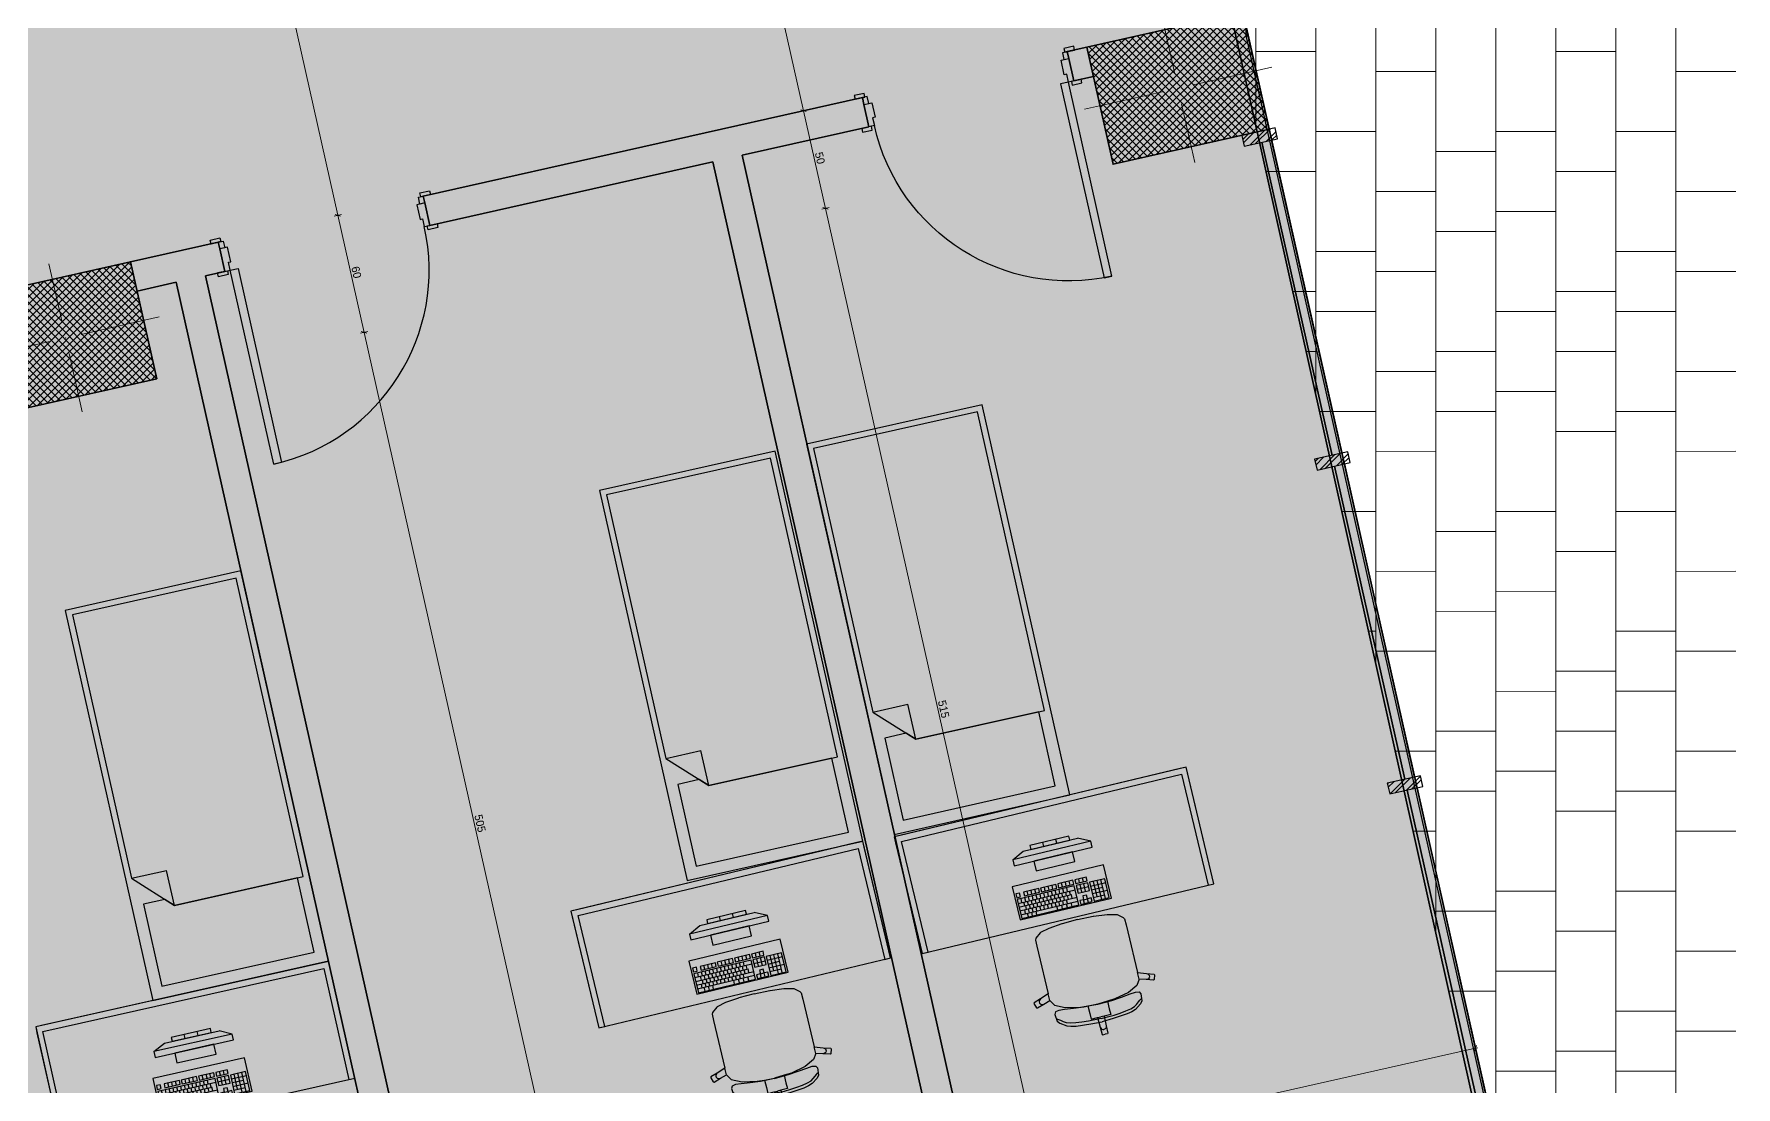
# Model space of a CAD drawing. Header units: millimetres. Extents: x -1912 to 88153, y -54123 to 4469.
# Drawn here: x 67092 to 75600, y -24179 to -18913 of the extents above; entities that cross this region are included whole.
import ezdxf

# ---------------------------------------------------------------- set-up
doc = ezdxf.new("R2010")
doc.units = ezdxf.units.MM
doc.header["$MEASUREMENT"] = 0
for name, color, linetype in [('A - Alumil', 7, 'Continuous'), ('A - Dimensionimi', 7, 'Continuous'), ('A - Muret', 7, 'Continuous'), ('A - Pllaka meskatit', 7, 'Continuous'), ('A - Pllaka Perdhes', 7, 'Continuous'), ('A - Shtyllat', 7, 'Continuous')]:
    doc.layers.add(name, color=color, linetype=linetype)
for name, color, linetype, lineweight, true_color in [('A - Alumil_Pen_No__102', 7, 'Continuous', 13, 0xcccccc), ('A - Fill Zone_Pen_No__102', 7, 'Continuous', 13, 0xcccccc), ('A - Fill Zone_Pen_No__28', 7, 'Continuous', 35, 0xa80f02), ('A - Fill Zone_Pen_No__8', 7, 'Continuous', 35, 0xa80f02), ('A - Muret_Pen_No__102', 7, 'Continuous', 13, 0xcccccc)]:
    doc.layers.add(name, color=color, linetype=linetype, lineweight=lineweight, true_color=true_color)
for name, color, linetype, lineweight in [('A - Alumil_Pen_No__42', 8, 'Continuous', 25), ('A - Dimensionimi_Pen_No__1', 7, 'Continuous', 13), ('A - Muret_Pen_No__7', 7, 'Continuous', 35), ('A - Perdhesa Polyine_Pen_No__6', 5, 'Continuous', 35), ('A - Pllaka meskatit_Pen_No__42', 8, 'Continuous', 25), ('A - Pllaka Perdhes_Pen_No__42', 8, 'Continuous', 25), ('A - Sanitaria_Pen_No__42', 8, 'Continuous', 25), ('A - Shtyllat_Pen_No__1', 7, 'Continuous', 13), ('A - Shtyllat_Pen_No__7', 7, 'Continuous', 35), ('Archicad Doors_Pen_No__42', 8, 'Continuous', 25)]:
    doc.layers.add(name, color=color, linetype=linetype, lineweight=lineweight)
doc.styles.add('GENERATED_STYLE_1', font='GOTHIC.TTF')
doc.dimstyles.new('GENERATED_STYLE__5', dxfattribs={"dimtxt": 40, "dimasz": 19, "dimexe": 0.18, "dimexo": 0.0625, "dimgap": 0, "dimtad": 1, "dimdec": 0, "dimlfac": 0.1, "dimzin": 0, "dimdsep": 46, "dimtxsty": 'GENERATED_STYLE_1', "dimblk": 'ARROWHEAD_2', "dimblk1": 'ARROWHEAD_2', "dimblk2": 'ARROWHEAD_2', "dimcen": 0.09, "dimse1": 1, "dimse2": 1, "dimclrd": 7, "dimclre": 7, "dimclrt": 7, "dimadec": 0, "dimazin": 0, "dimtfac": 1, "dimtdec": 4, "dimtmove": 0, "dimatfit": 3, "dimfxl": 0, "dimtolj": 1, "dimtzin": 0, "dimarcsym": 0})
pattern_1 = [(45, (0, 0), (-31.819805, 31.819805), []), (45, (-10.607, 10.607), (-31.819805, 31.819805), [])]
pattern_2 = [(45, (0, 0), (-18.384776, 18.384776), []), (135, (0, 0), (18.384776, 18.384776), [])]

# ---------------------------------------------------------------- blocks, each defined once
blk = doc.blocks.new('*X2')
at = {"layer": 'A - Fill Zone_Pen_No__102', "color": 254, "linetype": 'Continuous', "lineweight": 13, "true_color": 0xcccccc}
for p, q in [((73200, -19371), (73200, -18399.9)), ((73500, -20300), (73500, -18399.8)), ((73800, -20300), (73800, -18399.8)), ((74100, -20300.1), (74100, -18400)), ((74400, -20300.1), (74400, -18399.9)), ((74700, -20300), (74700, -18399.9)), ((75000, -20300), (75000, -18399.8)), ((75300, -20300), (75300, -18399.8)), ((73200, -19000), (73500, -19000)), ((74700, -19000), (75000, -19000)), ((73800, -19100), (74100, -19099.9)), ((75300, -19100), (75600, -19099.9)), ((73500, -19400), (73800, -19400)), ((74400, -19400.1), (74700, -19400)), ((75000, -19400), (75300, -19400)), ((74100, -19500.1), (74400, -19500)), ((73251, -19600), (73500, -19600)), ((74700, -19600), (75000, -19600)), ((73800, -19700), (74100, -19699.9)), ((75300, -19700), (75600, -19699.9)), ((74400, -19800.1), (74700, -19800)), ((74100, -19900.1), (74400, -19900)), ((73500, -20000), (73800, -20000)), ((75000, -20000), (75300, -20000)), ((73800, -20100), (74100, -20099.9)), ((75300, -20100), (75600, -20099.9)), ((73384.8, -20200), (73500, -20200)), ((74700, -20200), (75000, -20200)), ((73500, -20716.9), (73500, -20299.8)), ((73500, -20300), (73800, -20300)), ((73800, -22062.8), (73800, -20299.8)), ((74100, -22200.1), (74100, -20300)), ((74400, -22200.1), (74400, -20299.9)), ((74400, -20300.1), (74700, -20300)), ((74700, -22200), (74700, -20299.9)), ((75000, -22200), (75000, -20299.8)), ((75000, -20300), (75300, -20300)), ((75300, -22200), (75300, -20299.8)), ((73500, -20500), (73451.6, -20500)), ((74100, -20500), (74400, -20499.9)), ((75000, -20500), (74700, -20500)), ((73800, -20600), (74100, -20599.9)), ((75300, -20600), (75600, -20599.9)), ((74400, -20700.1), (74700, -20700)), ((73518.5, -20800), (73800, -20800)), ((74100, -20800.1), (74400, -20800)), ((75000, -20800), (75300, -20800)), ((74700, -20900), (75000, -20900)), ((73800, -21000), (74100, -20999.9)), ((75300, -21000), (75600, -20999.9)), ((73629.9, -21300), (73800, -21300)), ((74400, -21300.1), (74700, -21300)), ((75000, -21300), (75300, -21300)), ((74100, -21400.1), (74400, -21400)), ((74700, -21500), (75000, -21500)), ((73800, -21600), (74100, -21599.9)), ((75300, -21600), (75600, -21599.9)), ((74400, -21700.1), (74700, -21700)), ((74100, -21800.1), (74400, -21800)), ((73763.7, -21900), (73800, -21900)), ((75000, -21900), (75300, -21900)), ((73800, -22000), (74100, -21999.9)), ((75300, -22000), (75600, -21999.9)), ((74700, -22100), (75000, -22100)), ((74100, -23408.7), (74100, -22200)), ((74400, -24100.1), (74400, -22199.9)), ((74400, -22200.1), (74700, -22200)), ((74700, -24100), (74700, -22199.9)), ((75000, -24100), (75000, -22199.8)), ((75000, -22200), (75300, -22200)), ((75300, -24100), (75300, -22199.8)), ((74100, -22400), (74400, -22399.9)), ((75000, -22400), (74700, -22400)), ((73897.4, -22499.9), (74100, -22499.9)), ((75300, -22500), (75600, -22499.9)), ((74400, -22600.1), (74700, -22600)), ((74100, -22700.1), (74400, -22700)), ((75000, -22700), (75300, -22700)), ((74700, -22800), (75000, -22800)), ((73986.6, -22899.9), (74100, -22899.9)), ((75300, -22900), (75600, -22899.9)), ((74400, -23200.1), (74700, -23200)), ((75000, -23200), (75300, -23200)), ((74100, -23300.1), (74400, -23300)), ((74700, -23400), (75000, -23400)), ((75300, -23500), (75600, -23499.9)), ((74400, -23600.1), (74700, -23600)), ((74164.9, -23700.1), (74400, -23700)), ((75000, -23800), (75300, -23800)), ((75300, -23900), (75600, -23899.9)), ((74700, -24000), (75000, -24000)), ((74400, -24754.6), (74400, -24099.9)), ((74400, -24100.1), (74700, -24100)), ((74700, -26000), (74700, -24099.9)), ((75000, -26000), (75000, -24099.8)), ((75000, -24100), (75300, -24100)), ((75300, -26000), (75300, -24099.8))]:
    blk.add_line(p, q, dxfattribs=at)
blk = doc.blocks.new('Fill_1', base_point=(0, 0))
at = {"layer": 'A - Fill Zone_Pen_No__28', "color": 14, "linetype": 'Continuous', "lineweight": 35, "true_color": 0xa80f02, "flags": 128}
blk.add_lwpolyline([(72266.7, -15184), (73150, -14957.6), (73150.1, 2250.4), (83616.7, 2250.4), (83662.4, -22021.3), (85534.6, -32904.2), (76640, -34803.9)], close=True, dxfattribs=at)
at = {"layer": 'A - Fill Zone_Pen_No__102', "color": 254, "linetype": 'Continuous', "lineweight": 13, "true_color": 0xcccccc}
blk.add_blockref('*X2', (0, 0), dxfattribs=at)
blk = doc.blocks.new('Slab_1', base_point=(52250, 0))
at = {"layer": 'A - Pllaka Perdhes_Pen_No__42', "color": 8, "linetype": 'Continuous', "lineweight": 25, "flags": 128}
blk.add_lwpolyline([(52250, 0), (52250, -19000.8), (55508, -33520.5), (75434.2, -29049.3), (72314.3, -15145.1), (73150, -14957.6), (73150, 0)], close=True, dxfattribs=at)
blk = doc.blocks.new('Slab_38', base_point=(83615.8, 2742.2))
at = {"layer": 'A - Pllaka meskatit_Pen_No__42', "color": 8, "linetype": 'Continuous', "lineweight": 25, "flags": 128}
blk.add_lwpolyline([(83615.8, 2742.2), (73150.1, 2742.2), (73150.1, 2250.4), (73150.1, -18920.3), (76923.8, -35738.2), (85719.2, -33784.4), (83662.9, -22026)], close=True, dxfattribs=at)
blk = doc.blocks.new('Wall_13', base_point=(73266.7, -19389.5))
at = {"layer": 'A - Muret_Pen_No__102', "linetype": 'Continuous', "lineweight": 0, "true_color": 0xcbd9e5}
for points in [[(73230, -19454.2), (73581.4, -21020.2), (73630.2, -21009.3), (73278.8, -19443.2)], [(73593.4, -21073.9), (73944.8, -22639.9), (73993.6, -22629), (73642.2, -21062.9)], [(73956.9, -22693.6), (74311.5, -24274.3), (74360.3, -24263.3), (74005.6, -22682.7)]]:
    blk.add_hatch(color=254, dxfattribs=at).paths.add_polyline_path(points)
at = {"layer": 'A - Muret_Pen_No__7', "color": 7, "linetype": 'Continuous', "lineweight": 35, "flags": 128}
for points in [[(73230, -19454.2), (73581.4, -21020.2)], [(73630.2, -21009.3), (73278.8, -19443.2)], [(73593.4, -21073.9), (73944.8, -22639.9)], [(73993.6, -22629), (73642.2, -21062.9)], [(73956.9, -22693.6), (74311.5, -24274.3)], [(74360.3, -24263.3), (74005.6, -22682.7)]]:
    blk.add_lwpolyline(points, dxfattribs=at)
blk = doc.blocks.new('Door 26_9')
at = {"layer": 'Archicad Doors_Pen_No__42', "color": 8, "linetype": 'Continuous', "lineweight": 25}
for p, q in [((457, 0), (457, 994)), ((457, 994), (497, 994)), ((497, 994), (497, 0)), ((-562, 0), (-562, 19)), ((-562, 19), (-512, 19)), ((-512, 0), (-562, 0)), ((-525, 0), (-562, 0)), ((-525, 0), (-562, 0)), ((-497, 0), (-525, 0)), ((-525, 0), (-525, -115)), ((-525, 0), (-525, -115)), ((-525, 0), (-525, -115)), ((-512, 19), (-512, 0)), ((-497, -40), (-497, 0)), ((497, 0), (457, 0)), ((525, 0), (497, 0)), ((497, 0), (497, -40)), ((512, 19), (562, 19)), ((512, 0), (512, 19)), ((562, 0), (512, 0)), ((525, -115), (525, 0)), ((525, 0), (525, -115)), ((525, 0), (525, -115)), ((525, 0), (562, 0)), ((525, 0), (562, 0)), ((562, 19), (562, 0)), ((-485, -40), (-497, -40)), ((-485, -115), (-485, -40)), ((497, -40), (485, -40)), ((485, -40), (485, -115)), ((-562, -169), (-562, -150)), ((-562, -150), (-512, -150)), ((-525, -150), (-562, -150)), ((-525, -150), (-562, -150)), ((-512, -169), (-562, -169)), ((-525, -150), (-525, -115)), ((-525, -115), (-500, -115)), ((-525, -115), (-485, -115)), ((-525, -115), (-525, -150)), ((-525, -115), (-525, -150)), ((-500, -150), (-525, -150)), ((-512, -150), (-512, -169)), ((-500, -115), (-500, -150)), ((485, -115), (525, -115)), ((500, -150), (500, -115)), ((500, -115), (525, -115)), ((525, -150), (500, -150)), ((512, -150), (562, -150)), ((512, -169), (512, -150)), ((562, -169), (512, -169)), ((525, -115), (525, -150)), ((525, -115), (525, -150)), ((525, -115), (525, -150)), ((525, -150), (562, -150)), ((525, -150), (562, -150)), ((562, -150), (562, -169))]:
    blk.add_line(p, q, dxfattribs=at)
blk.add_arc((497, 0), 994, 90, 180, dxfattribs=at)
blk = doc.blocks.new('Wall_72', base_point=(60158, -21716))
at = {"layer": 'A - Muret_Pen_No__102', "linetype": 'Continuous', "lineweight": 0, "true_color": 0xcccccc}
for points in [[(72354.8, -18979.3), (72257.2, -19001.1), (72290, -19147.5), (72387.6, -19125.6)], [(71232.7, -19231), (69037.2, -19723.7), (69070.1, -19870), (71265.5, -19377.4)], [(67573.6, -20052.1), (67606.5, -20198.4), (68045.6, -20099.9), (68012.7, -19953.5)]]:
    blk.add_hatch(color=254, dxfattribs=at).paths.add_polyline_path(points)
at = {"layer": 'A - Muret_Pen_No__7', "color": 7, "linetype": 'Continuous', "lineweight": 35}
for p, q in [((72257.2, -19001.1), (72293.3, -18993)), ((72264.8, -19035.3), (72257.2, -19001.1)), ((72290, -19147.5), (72264.8, -19035.3)), ((72290, -19147.5), (72326.1, -19139.4)), ((71232.7, -19231), (71196.6, -19239.1)), ((71240.3, -19265.2), (71232.7, -19231)), ((71265.5, -19377.4), (71240.3, -19265.2)), ((71265.5, -19377.4), (71229.4, -19385.5)), ((69037.2, -19723.7), (69073.3, -19715.6)), ((69044.9, -19757.8), (69037.2, -19723.7)), ((69070.1, -19870), (69044.9, -19757.8)), ((69070.1, -19870), (69106.2, -19861.9)), ((68012.7, -19953.5), (67976.6, -19961.6)), ((68020.4, -19987.7), (68012.7, -19953.5)), ((68045.6, -20099.9), (68020.4, -19987.7)), ((68045.6, -20099.9), (68009.5, -20108))]:
    blk.add_line(p, q, dxfattribs=at)
at = {"layer": 'A - Muret_Pen_No__7', "color": 7, "linetype": 'Continuous', "lineweight": 35, "flags": 128}
for points in [[(72354.8, -18979.3), (72257.2, -19001.1)], [(72290, -19147.5), (72387.6, -19125.6)], [(71232.7, -19231), (69037.2, -19723.7)], [(70631.3, -19519.7), (71265.5, -19377.4)], [(69070.1, -19870), (70484.9, -19552.5)], [(68012.7, -19953.5), (67573.6, -20052.1)], [(67606.5, -20198.4), (67801.6, -20154.6)], [(67948, -20121.8), (68045.6, -20099.9)]]:
    blk.add_lwpolyline(points, dxfattribs=at)
at = {"layer": 'Archicad Doors_Pen_No__42', "color": 8, "linetype": 'Continuous', "lineweight": 25, "xscale": -1, "zscale": 1000, "rotation": 192.6469138785822}
blk.add_blockref('Door 26_9', (71777.8, -19262.5), dxfattribs=at)
at = {"layer": 'Archicad Doors_Pen_No__42', "color": 8, "linetype": 'Continuous', "lineweight": 25, "zscale": 1000, "rotation": 192.6469138785822}
blk.add_blockref('Door 26_9', (68557.8, -19985), dxfattribs=at)
blk = doc.blocks.new('Wall_76', base_point=(67768.8, -20008.3))
at = {"layer": 'A - Muret_Pen_No__102', "linetype": 'Continuous', "lineweight": 0, "true_color": 0xcccccc}
blk.add_hatch(color=254, dxfattribs=at).paths.add_polyline_path([(67801.6, -20154.6), (69005.8, -25521.2), (69152.2, -25488.4), (67948, -20121.8)])
at = {"layer": 'A - Muret_Pen_No__7', "color": 7, "linetype": 'Continuous', "lineweight": 35, "flags": 128}
for points in [[(67801.6, -20154.6), (69005.8, -25521.2)], [(69152.2, -25488.4), (67948, -20121.8)], [(69005.8, -25521.2), (69152.2, -25488.4)]]:
    blk.add_lwpolyline(points, dxfattribs=at)
blk = doc.blocks.new('Wall_77', base_point=(70452.1, -19406.2))
at = {"layer": 'A - Muret_Pen_No__102', "linetype": 'Continuous', "lineweight": 0, "true_color": 0xcccccc}
blk.add_hatch(color=254, dxfattribs=at).paths.add_polyline_path([(70484.9, -19552.5), (71689.1, -24919.1), (71835.5, -24886.3), (70631.3, -19519.7)])
at = {"layer": 'A - Muret_Pen_No__7', "color": 7, "linetype": 'Continuous', "lineweight": 35, "flags": 128}
for points in [[(70484.9, -19552.5), (71689.1, -24919.1)], [(71835.5, -24886.3), (70631.3, -19519.7)], [(71689.1, -24919.1), (71835.5, -24886.3)]]:
    blk.add_lwpolyline(points, dxfattribs=at)
blk = doc.blocks.new('Column_27', base_point=(73219.1, -19428.4))
at = {"layer": 'A - Alumil_Pen_No__102', "linetype": 'Continuous', "lineweight": 13, "true_color": 0xcccccc}
h = blk.add_hatch(dxfattribs=at)
h.set_pattern_fill('Steel', color=254, style=0, pattern_type=2)
h.set_pattern_definition(pattern_1)
h.paths.add_polyline_path([(73130.1, -19420.2), (73142.1, -19473.9), (73308, -19436.6), (73296, -19383)])
at = {"layer": 'A - Alumil_Pen_No__42', "color": 8, "linetype": 'Continuous', "lineweight": 25, "flags": 128}
blk.add_lwpolyline([(73130.1, -19420.2), (73142.1, -19473.9), (73308, -19436.6), (73296, -19383)], close=True, dxfattribs=at)
blk = doc.blocks.new('Column_29', base_point=(73582.5, -21048.1))
at = {"layer": 'A - Alumil_Pen_No__102', "linetype": 'Continuous', "lineweight": 13, "true_color": 0xcccccc}
h = blk.add_hatch(dxfattribs=at)
h.set_pattern_fill('Steel', color=254, style=0, pattern_type=2)
h.set_pattern_definition(pattern_1)
h.paths.add_polyline_path([(73493.6, -21039.9), (73505.6, -21093.6), (73671.5, -21056.4), (73659.4, -21002.7)])
at = {"layer": 'A - Alumil_Pen_No__42', "color": 8, "linetype": 'Continuous', "lineweight": 25, "flags": 128}
blk.add_lwpolyline([(73493.6, -21039.9), (73505.6, -21093.6), (73671.5, -21056.4), (73659.4, -21002.7)], close=True, dxfattribs=at)
blk = doc.blocks.new('Column_30', base_point=(73946, -22667.9))
at = {"layer": 'A - Alumil_Pen_No__102', "linetype": 'Continuous', "lineweight": 13, "true_color": 0xcccccc}
h = blk.add_hatch(dxfattribs=at)
h.set_pattern_fill('Steel', color=254, style=0, pattern_type=2)
h.set_pattern_definition(pattern_1)
h.paths.add_polyline_path([(73857, -22659.6), (73869, -22713.3), (74034.9, -22676.1), (74022.9, -22622.4)])
at = {"layer": 'A - Alumil_Pen_No__42', "color": 8, "linetype": 'Continuous', "lineweight": 25, "flags": 128}
blk.add_lwpolyline([(73857, -22659.6), (73869, -22713.3), (74034.9, -22676.1), (74022.9, -22622.4)], close=True, dxfattribs=at)
blk = doc.blocks.new('Hospital Bed 26')
at = {"layer": 'A - Sanitaria_Pen_No__42', "color": 8, "linetype": 'Continuous', "lineweight": 25}
for p in [(690, 1560), (870, 1380)]:
    blk.add_line(p, (690, 1380), dxfattribs=at)
at = {"layer": 'A - Sanitaria_Pen_No__42', "color": 8, "linetype": 'Continuous', "lineweight": 25, "flags": 128}
for points in [[(0, 0), (900, 0), (900, 2000), (0, 2000)], [(60, 1560), (690, 1560), (730, 1520), (840, 1520), (840, 1940), (60, 1940)], [(30, 30), (870, 30), (870, 1380), (690, 1560), (30, 1560)]]:
    blk.add_lwpolyline(points, close=True, dxfattribs=at)
blk = doc.blocks.new('Office Workstation Solo 26')
at = {"layer": 'A - Sanitaria_Pen_No__42', "color": 8, "linetype": 'Continuous', "lineweight": 25}
for p, q in [((-1470, 0), (-1500, 0)), ((-1500, 0), (-1500, -30)), ((-30, 0), (-1470, 0)), ((0, 0), (-30, 0)), ((0, -30), (0, 0)), ((-1500, -30), (-1500, -600)), ((-1470, -30), (-30, -30)), ((-1470, -600), (-1470, -30)), ((-30, -30), (-30, -600)), ((0, -600), (0, -30)), ((-950, -250), (-890, -220)), ((-550, -250), (-950, -250)), ((-950, -250), (-950, -280)), ((-890, -220), (-610, -220)), ((-650, -200), (-850, -200)), ((-850, -200), (-850, -220)), ((-850, -220), (-650, -220)), ((-783.3, -220), (-783.3, -200)), ((-716.7, -220), (-716.7, -200)), ((-650, -220), (-650, -200)), ((-550, -250), (-610, -220)), ((-550, -280), (-550, -250)), ((-950, -280), (-550, -280)), ((-650, -280), (-850, -280)), ((-850, -280), (-850, -330)), ((-850, -330), (-650, -330)), ((-650, -330), (-650, -280)), ((-955.6, -419.1), (-975.2, -419.1)), ((-975.2, -419.1), (-975.2, -438.5)), ((-955.6, -438.5), (-955.6, -419.1)), ((-857.7, -419.1), (-936, -419.1)), ((-936, -419.1), (-936, -438.5)), ((-916.5, -438.5), (-916.5, -419.1)), ((-896.9, -438.5), (-896.9, -419.1)), ((-877.3, -438.5), (-877.3, -419.1)), ((-857.7, -438.5), (-857.7, -419.1)), ((-769.6, -419.1), (-847.9, -419.1)), ((-847.9, -419.1), (-847.9, -438.5)), ((-828.3, -438.5), (-828.3, -419.1)), ((-808.8, -438.5), (-808.8, -419.1)), ((-789.2, -438.5), (-789.2, -419.1)), ((-769.6, -438.5), (-769.6, -419.1)), ((-681.5, -419.1), (-759.8, -419.1)), ((-759.8, -419.1), (-759.8, -438.5)), ((-740.2, -438.5), (-740.2, -419.1)), ((-720.6, -438.5), (-720.6, -419.1)), ((-701, -438.5), (-701, -419.1)), ((-681.5, -438.5), (-681.5, -419.1)), ((-612.9, -419.1), (-671.7, -419.1)), ((-671.7, -419.1), (-671.7, -438.5)), ((-652.1, -438.5), (-652.1, -419.1)), ((-632.5, -438.5), (-632.5, -419.1)), ((-612.9, -438.5), (-612.9, -419.1)), ((-975.2, -438.5), (-955.6, -438.5)), ((-681.5, -448.2), (-975.2, -448.2)), ((-975.2, -448.2), (-975.2, -545.2)), ((-975.2, -467.6), (-681.5, -467.6)), ((-975.2, -487), (-705.9, -487)), ((-975.2, -506.4), (-681.5, -506.4)), ((-955.6, -467.6), (-955.6, -448.2)), ((-950.7, -525.8), (-950.7, -506.4)), ((-945.8, -487), (-945.8, -467.6)), ((-940.9, -506.4), (-940.9, -487)), ((-936, -438.5), (-857.7, -438.5)), ((-936, -467.6), (-936, -448.2)), ((-931.1, -525.8), (-931.1, -506.4)), ((-926.3, -487), (-926.3, -467.6)), ((-921.4, -506.4), (-921.4, -487)), ((-916.5, -467.6), (-916.5, -448.2)), ((-911.6, -525.8), (-911.6, -506.4)), ((-906.7, -487), (-906.7, -467.6)), ((-901.8, -506.4), (-901.8, -487)), ((-896.9, -467.6), (-896.9, -448.2)), ((-892, -525.8), (-892, -506.4)), ((-887.1, -487), (-887.1, -467.6)), ((-882.2, -506.4), (-882.2, -487)), ((-877.3, -467.6), (-877.3, -448.2)), ((-872.4, -525.8), (-872.4, -506.4)), ((-867.5, -487), (-867.5, -467.6)), ((-862.6, -506.4), (-862.6, -487)), ((-857.7, -467.6), (-857.7, -448.2)), ((-852.8, -525.8), (-852.8, -506.4)), ((-847.9, -438.5), (-769.6, -438.5)), ((-847.9, -487), (-847.9, -467.6)), ((-843, -506.4), (-843, -487)), ((-838.1, -467.6), (-838.1, -448.2)), ((-833.2, -525.8), (-833.2, -506.4)), ((-828.3, -487), (-828.3, -467.6)), ((-823.4, -506.4), (-823.4, -487)), ((-818.5, -467.6), (-818.5, -448.2)), ((-813.6, -525.8), (-813.6, -506.4)), ((-808.8, -487), (-808.8, -467.6)), ((-803.9, -506.4), (-803.9, -487)), ((-799, -467.6), (-799, -448.2)), ((-794.1, -525.8), (-794.1, -506.4)), ((-789.2, -487), (-789.2, -467.6)), ((-784.3, -506.4), (-784.3, -487)), ((-779.4, -467.6), (-779.4, -448.2)), ((-774.5, -525.8), (-774.5, -506.4)), ((-769.6, -487), (-769.6, -467.6)), ((-764.7, -506.4), (-764.7, -487)), ((-759.8, -438.5), (-681.5, -438.5)), ((-759.8, -467.6), (-759.8, -448.2)), ((-754.9, -525.8), (-754.9, -506.4)), ((-750, -487), (-750, -467.6)), ((-745.1, -506.4), (-745.1, -487)), ((-740.2, -467.6), (-740.2, -448.2)), ((-735.3, -525.8), (-735.3, -506.4)), ((-730.4, -487), (-730.4, -467.6)), ((-725.5, -506.4), (-725.5, -487)), ((-720.6, -467.6), (-720.6, -448.2)), ((-710.8, -487), (-710.8, -467.6)), ((-705.9, -506.4), (-705.9, -487)), ((-681.5, -545.2), (-681.5, -448.2)), ((-671.7, -438.5), (-612.9, -438.5)), ((-612.9, -448.2), (-671.7, -448.2)), ((-671.7, -448.2), (-671.7, -487)), ((-671.7, -467.6), (-612.9, -467.6)), ((-671.7, -487), (-612.9, -487)), ((-652.1, -487), (-652.1, -448.2)), ((-632.5, -506.4), (-652.1, -506.4)), ((-652.1, -506.4), (-652.1, -525.8)), ((-632.5, -487), (-632.5, -448.2)), ((-632.5, -525.8), (-632.5, -506.4)), ((-612.9, -487), (-612.9, -448.2)), ((-524.8, -448.2), (-603.1, -448.2)), ((-603.1, -448.2), (-603.1, -545.2)), ((-603.1, -467.6), (-524.8, -467.6)), ((-603.1, -487), (-544.4, -487)), ((-603.1, -506.4), (-524.8, -506.4)), ((-583.5, -525.8), (-583.5, -448.2)), ((-564, -545.2), (-564, -448.2)), ((-544.4, -545.2), (-544.4, -448.2)), ((-524.8, -545.2), (-524.8, -448.2)), ((-975.2, -525.8), (-681.5, -525.8)), ((-975.2, -545.2), (-681.5, -545.2)), ((-940.9, -545.2), (-940.9, -525.8)), ((-918.9, -545.2), (-918.9, -525.8)), ((-896.9, -545.2), (-896.9, -525.8)), ((-789.2, -545.2), (-789.2, -525.8)), ((-764.7, -545.2), (-764.7, -525.8)), ((-740.2, -545.2), (-740.2, -525.8)), ((-715.7, -545.2), (-715.7, -525.8)), ((-652.1, -525.8), (-671.7, -525.8)), ((-671.7, -525.8), (-671.7, -545.2)), ((-671.7, -545.2), (-612.9, -545.2)), ((-652.1, -545.2), (-652.1, -525.8)), ((-652.1, -525.8), (-632.5, -525.8)), ((-612.9, -525.8), (-632.5, -525.8)), ((-632.5, -545.2), (-632.5, -525.8)), ((-612.9, -545.2), (-612.9, -525.8)), ((-603.1, -525.8), (-544.4, -525.8)), ((-603.1, -545.2), (-524.8, -545.2)), ((-1500, -600), (-1470, -600)), ((-929.3, -657.7), (-933.9, -666.3)), ((-933.9, -666.3), (-933.9, -697.4)), ((-902.5, -636.6), (-929.3, -657.7)), ((-900.4, -635.7), (-902.5, -636.6)), ((-854.4, -625), (-900.4, -635.7)), ((-785.7, -617.9), (-854.4, -625)), ((-784.6, -617.8), (-785.7, -617.9)), ((-704.6, -615.3), (-784.6, -617.8)), ((-704.6, -615.3), (-624.6, -617.8)), ((-624.6, -617.8), (-623.5, -617.9)), ((-623.5, -617.9), (-554.7, -625)), ((-554.7, -625), (-508.8, -635.7)), ((-508.8, -635.7), (-506.7, -636.6)), ((-506.7, -636.6), (-479.9, -657.7)), ((-479.9, -657.7), (-475.3, -666.3)), ((-475.3, -666.3), (-475.3, -697.4)), ((-30, -600), (0, -600)), ((-933.9, -697.4), (-933.9, -733.5)), ((-933.9, -733.5), (-933.9, -942.6)), ((-475.3, -697.4), (-475.3, -733.5)), ((-475.3, -733.5), (-475.3, -942.6)), ((-1012.6, -969.6), (-1014.6, -973.4)), ((-1014.6, -973.4), (-1007.1, -996.2)), ((-977.2, -958.2), (-1012.6, -969.6)), ((-1007.1, -996.2), (-1003.3, -998.1)), ((-1003.3, -998.1), (-967.9, -986.7)), ((-986, -965.7), (-987.6, -971.3)), ((-987.6, -971.3), (-986.9, -977.1)), ((-986.9, -977.1), (-984, -982.2)), ((-982.4, -961.1), (-986, -965.7)), ((-984, -982.2), (-979.4, -985.8)), ((-977.2, -958.2), (-982.4, -961.1)), ((-979.4, -985.8), (-973.8, -987.4)), ((-933.9, -942.6), (-977.2, -958.2)), ((-973.8, -987.4), (-967.9, -986.7)), ((-967.9, -986.7), (-933.7, -977)), ((-933.9, -976.8), (-933.9, -942.6)), ((-933.9, -976.8), (-933.7, -977)), ((-933.7, -977), (-916.4, -1004.9)), ((-916.4, -1004.9), (-866.7, -1028.7)), ((-492.8, -1004.9), (-542.5, -1028.7)), ((-475.4, -977), (-492.8, -1004.9)), ((-475.3, -976.8), (-475.4, -977)), ((-441.3, -986.7), (-475.4, -977)), ((-475.3, -976.8), (-475.3, -942.6)), ((-475.3, -942.6), (-431.9, -958.2)), ((-435.4, -987.4), (-441.3, -986.7)), ((-405.9, -998.1), (-441.3, -986.7)), ((-429.7, -985.8), (-435.4, -987.4)), ((-431.9, -958.2), (-426.8, -961.1)), ((-431.9, -958.2), (-396.5, -969.6)), ((-425.1, -982.2), (-429.7, -985.8)), ((-426.8, -961.1), (-423.2, -965.7)), ((-422.2, -977.1), (-425.1, -982.2)), ((-423.2, -965.7), (-421.6, -971.3)), ((-421.6, -971.3), (-422.2, -977.1)), ((-402, -996.2), (-405.9, -998.1)), ((-394.6, -973.4), (-402, -996.2)), ((-396.5, -969.6), (-394.6, -973.4)), ((-919.3, -1038.4), (-926, -1050)), ((-926, -1050), (-922.7, -1086.1)), ((-919.6, -1075.5), (-923.4, -1072.9)), ((-922.7, -1086.1), (-912.1, -1099.2)), ((-913.3, -1080.6), (-919.6, -1075.5)), ((-902, -1035.4), (-919.3, -1038.4)), ((-904.3, -1086.8), (-913.3, -1080.6)), ((-912.1, -1099.2), (-881.1, -1119.3)), ((-892.6, -1096.9), (-904.3, -1086.8)), ((-873.1, -1038), (-902, -1035.4)), ((-879.4, -1104.6), (-892.6, -1096.9)), ((-859.1, -1110.8), (-879.4, -1104.6)), ((-827.8, -1043.8), (-873.1, -1038)), ((-866.7, -1028.7), (-792.3, -1044.5)), ((-776.9, -1048.5), (-827.8, -1043.8)), ((-792.3, -1044.5), (-754.9, -1046.9)), ((-704.6, -1050.8), (-776.9, -1048.5)), ((-754.9, -1046.9), (-704.6, -1050.1)), ((-754.9, -1046.9), (-754.9, -1085.6)), ((-754.9, -1085.6), (-754.9, -1115.5)), ((-654.3, -1046.9), (-704.6, -1050.1)), ((-704.6, -1050.8), (-632.3, -1048.5)), ((-616.8, -1044.5), (-654.3, -1046.9)), ((-654.3, -1046.9), (-654.3, -1085.6)), ((-654.3, -1085.6), (-654.3, -1115.5)), ((-632.3, -1048.5), (-581.4, -1043.8)), ((-542.5, -1028.7), (-616.8, -1044.5)), ((-581.4, -1043.8), (-536, -1038)), ((-550.1, -1110.8), (-529.8, -1104.6)), ((-536, -1038), (-507.1, -1035.4)), ((-529.8, -1104.6), (-516.6, -1096.9)), ((-497, -1099.2), (-528.1, -1119.3)), ((-516.6, -1096.9), (-504.9, -1086.8)), ((-507.1, -1035.4), (-489.9, -1038.4)), ((-504.9, -1086.8), (-495.8, -1080.6)), ((-486.5, -1086.1), (-497, -1099.2)), ((-495.8, -1080.6), (-489.6, -1075.5)), ((-489.9, -1038.4), (-483.2, -1050)), ((-489.6, -1075.5), (-485.8, -1072.9)), ((-483.2, -1050), (-486.5, -1086.1)), ((-881.1, -1119.3), (-861.2, -1126.6)), ((-861.2, -1126.6), (-835.3, -1131.4)), ((-833.1, -1115.8), (-859.1, -1110.8)), ((-835.3, -1131.4), (-762.1, -1138.3)), ((-803.1, -1119.5), (-833.1, -1115.8)), ((-770.7, -1122), (-803.1, -1119.5)), ((-737.3, -1123.5), (-770.7, -1122)), ((-762.1, -1138.3), (-704.6, -1140.5)), ((-754.9, -1115.5), (-721.5, -1115.5)), ((-704.6, -1123.9), (-737.3, -1123.5)), ((-721.5, -1115.5), (-704.6, -1115.5)), ((-721.5, -1115.5), (-719.7, -1165.4)), ((-719.7, -1165.4), (-718.5, -1171.1)), ((-719.7, -1165.4), (-719.7, -1202.3)), ((-718.5, -1171.1), (-715.3, -1176)), ((-715.3, -1176), (-710.4, -1179.2)), ((-710.4, -1179.2), (-704.6, -1180.4)), ((-687.7, -1115.5), (-704.6, -1115.5)), ((-704.6, -1123.9), (-671.9, -1123.5)), ((-647.1, -1138.3), (-704.6, -1140.5)), ((-698.8, -1179.2), (-704.6, -1180.4)), ((-693.9, -1176), (-698.8, -1179.2)), ((-690.6, -1171.1), (-693.9, -1176)), ((-689.5, -1165.4), (-690.6, -1171.1)), ((-687.7, -1115.5), (-689.5, -1165.4)), ((-689.5, -1165.4), (-689.5, -1202.3)), ((-654.3, -1115.5), (-687.7, -1115.5)), ((-671.9, -1123.5), (-638.5, -1122)), ((-573.9, -1131.4), (-647.1, -1138.3)), ((-638.5, -1122), (-606, -1119.5)), ((-606, -1119.5), (-576.1, -1115.8)), ((-576.1, -1115.8), (-550.1, -1110.8)), ((-548, -1126.6), (-573.9, -1131.4)), ((-528.1, -1119.3), (-548, -1126.6)), ((-719.7, -1202.3), (-716.7, -1205.3)), ((-716.7, -1205.3), (-704.6, -1205.3)), ((-692.5, -1205.3), (-704.6, -1205.3)), ((-689.5, -1202.3), (-692.5, -1205.3))]:
    blk.add_line(p, q, dxfattribs=at)
at = {"layer": 'A - Sanitaria_Pen_No__42', "color": 8, "linetype": 'Continuous', "lineweight": 25, "flags": 128}
for points in [[(0, 0), (-1500, 0), (-1500, -600), (0, -600)], [(-985, -380), (-985, -550), (-515, -550), (-515, -380)]]:
    blk.add_lwpolyline(points, close=True, dxfattribs=at)
blk = doc.blocks.new('*D280')
at = {"layer": 'A - Dimensionimi_Pen_No__1', "color": 7, "linetype": 'Continuous', "lineweight": 13}
for p, q in [((72175.5, -24810), (71048, -19784.9)), ((72193.8, -24805.9), (72157.2, -24814.1)), ((72161.7, -24805.7), (72189.3, -24814.3)), ((72219.3, -25005.1), (72175.5, -24810)), ((72205.5, -25000.8), (72233.1, -25009.4))]:
    blk.add_line(p, q, dxfattribs=at)
at = {"layer": 'A - Dimensionimi_Pen_No__1', "color": 7, "lineweight": 13, "insert": (72198.4, -24875.2), "char_height": 40, "attachment_point": 7, "rotation": 282.64691, "style": 'GENERATED_STYLE_1'}
blk.add_mtext('\\A1;{\\pql;\\fCentury Gothic|b0|i0|c0|p0;\\W1.000000;20}', dxfattribs=at)
blk = doc.blocks.new('ARROWHEAD_2')
at = {"color": 0, "linetype": 'Continuous', "lineweight": 0}
for p, q in [((0, 0), (-1, 0)), ((-0.38, -0.66), (0.38, 0.66))]:
    blk.add_line(p, q, dxfattribs=at)
blk = doc.blocks.new('*D281')
at = {"layer": 'A - Dimensionimi_Pen_No__1', "color": 7, "linetype": 'Continuous', "lineweight": 13}
for p, q in [((71034.2, -19780.6), (71061.7, -19789.2)), ((72175.5, -24810), (71048, -19784.9)), ((72161.7, -24805.7), (72189.3, -24814.3))]:
    blk.add_line(p, q, dxfattribs=at)
at = {"layer": 'A - Dimensionimi_Pen_No__1', "color": 7, "lineweight": 13, "insert": (71609.3, -22249.9), "char_height": 40, "attachment_point": 7, "rotation": 282.64691, "style": 'GENERATED_STYLE_1'}
blk.add_mtext('\\A1;{\\pql;\\fCentury Gothic|b0|i0|c0|p0;\\W1.000000;515}', dxfattribs=at)
blk = doc.blocks.new('*D282')
at = {"layer": 'A - Dimensionimi_Pen_No__1', "color": 7, "linetype": 'Continuous', "lineweight": 13}
for p, q in [((70924.7, -19292.7), (70952.3, -19301.3)), ((71048, -19784.9), (70938.5, -19297)), ((71066.3, -19780.8), (71029.7, -19789)), ((71034.2, -19780.6), (71061.7, -19789.2)), ((72175.5, -24810), (71048, -19784.9))]:
    blk.add_line(p, q, dxfattribs=at)
at = {"layer": 'A - Dimensionimi_Pen_No__1', "color": 7, "lineweight": 13, "insert": (70994.2, -19508.7), "char_height": 40, "attachment_point": 7, "rotation": 282.64691, "style": 'GENERATED_STYLE_1'}
blk.add_mtext('\\A1;{\\pql;\\fCentury Gothic|b0|i0|c0|p0;\\W1.000000;50}', dxfattribs=at)
blk = doc.blocks.new('*D283')
at = {"layer": 'A - Dimensionimi_Pen_No__1', "color": 7, "linetype": 'Continuous', "lineweight": 13}
for p, q in [((70103.7, -15633.7), (70131.2, -15642.3)), ((70938.5, -19297), (70117.5, -15638)), ((70956.8, -19292.9), (70920.2, -19301.1)), ((70924.7, -19292.7), (70952.3, -19301.3)), ((71048, -19784.9), (70938.5, -19297))]:
    blk.add_line(p, q, dxfattribs=at)
at = {"layer": 'A - Dimensionimi_Pen_No__1', "color": 7, "lineweight": 13, "insert": (70525.5, -17420), "char_height": 40, "attachment_point": 7, "rotation": 282.64691, "style": 'GENERATED_STYLE_1'}
blk.add_mtext('\\A1;{\\pql;\\fCentury Gothic|b0|i0|c0|p0;\\W1.000000;375}', dxfattribs=at)
blk = doc.blocks.new('*D284')
at = {"layer": 'A - Dimensionimi_Pen_No__1', "color": 7, "linetype": 'Continuous', "lineweight": 13}
for p, q in [((70048.2, -15243.6), (70011.6, -15251.8)), ((70043.7, -15252), (70016.1, -15243.4)), ((70029.9, -15247.7), (70027.2, -15235.8)), ((70117.5, -15638), (70029.9, -15247.7)), ((70135.8, -15633.9), (70099.2, -15642.1)), ((70103.7, -15633.7), (70131.2, -15642.3)), ((70938.5, -19297), (70117.5, -15638))]:
    blk.add_line(p, q, dxfattribs=at)
at = {"layer": 'A - Dimensionimi_Pen_No__1', "color": 7, "lineweight": 13, "insert": (70074.6, -15410.6), "char_height": 40, "attachment_point": 7, "rotation": 282.64691, "style": 'GENERATED_STYLE_1'}
blk.add_mtext('\\A1;{\\pql;\\fCentury Gothic|b0|i0|c0|p0;\\W1.000000;40}', dxfattribs=at)
blk = doc.blocks.new('*D306')
at = {"layer": 'A - Dimensionimi_Pen_No__1', "color": 7, "linetype": 'Continuous', "lineweight": 13}
for p, q in [((74297.9, -23985.3), (71761, -24554.5)), ((74293.6, -23999.1), (74302.2, -23971.5)), ((74293.8, -23967), (74302, -24003.6)), ((74309.9, -23982.6), (74297.9, -23985.3)), ((71761, -24554.5), (71614.7, -24587.4)), ((71756.7, -24568.3), (71765.3, -24540.8)), ((71756.9, -24536.2), (71765.1, -24572.8))]:
    blk.add_line(p, q, dxfattribs=at)
at = {"layer": 'A - Dimensionimi_Pen_No__1', "color": 7, "lineweight": 13, "insert": (72981.9, -24272.4), "char_height": 40, "attachment_point": 7, "rotation": 12.64691, "style": 'GENERATED_STYLE_1'}
blk.add_mtext('\\A1;{\\pql;\\fCentury Gothic|b0|i0|c0|p0;\\W1.000000;260}', dxfattribs=at)
blk = doc.blocks.new('*D307')
at = {"layer": 'A - Dimensionimi_Pen_No__1', "color": 7, "linetype": 'Continuous', "lineweight": 13}
for p, q in [((71614.7, -24587.4), (69077.7, -25156.6)), ((71610.4, -24601.2), (71619, -24573.6)), ((71610.6, -24569.1), (71618.8, -24605.7)), ((71761, -24554.5), (71614.7, -24587.4)), ((71756.7, -24568.3), (71765.3, -24540.8)), ((71756.9, -24536.2), (71765.1, -24572.8))]:
    blk.add_line(p, q, dxfattribs=at)
at = {"layer": 'A - Dimensionimi_Pen_No__1', "color": 7, "lineweight": 13, "insert": (71655.5, -24570), "char_height": 40, "attachment_point": 7, "rotation": 12.64691, "style": 'GENERATED_STYLE_1'}
blk.add_mtext('\\A1;{\\pql;\\fCentury Gothic|b0|i0|c0|p0;\\W1.000000;15}', dxfattribs=at)
blk = doc.blocks.new('*D308')
at = {"layer": 'A - Dimensionimi_Pen_No__1', "color": 7, "linetype": 'Continuous', "lineweight": 13}
for p, q in [((71614.7, -24587.4), (69077.7, -25156.6)), ((71610.4, -24601.2), (71619, -24573.6)), ((71610.6, -24569.1), (71618.8, -24605.7)), ((69077.7, -25156.6), (68931.4, -25189.5)), ((69073.4, -25170.4), (69082, -25142.9)), ((69073.6, -25138.3), (69081.8, -25174.9))]:
    blk.add_line(p, q, dxfattribs=at)
at = {"layer": 'A - Dimensionimi_Pen_No__1', "color": 7, "lineweight": 13, "insert": (70298.6, -24874.5), "char_height": 40, "attachment_point": 7, "rotation": 12.64691, "style": 'GENERATED_STYLE_1'}
blk.add_mtext('\\A1;{\\pql;\\fCentury Gothic|b0|i0|c0|p0;\\W1.000000;260}', dxfattribs=at)
blk = doc.blocks.new('*D309')
at = {"layer": 'A - Dimensionimi_Pen_No__1', "color": 7, "linetype": 'Continuous', "lineweight": 13}
for p, q in [((68927.1, -25203.3), (68935.7, -25175.7)), ((68927.3, -25171.2), (68935.5, -25207.8)), ((69077.7, -25156.6), (68931.4, -25189.5)), ((69073.4, -25170.4), (69082, -25142.9)), ((69073.6, -25138.3), (69081.8, -25174.9)), ((68931.4, -25189.5), (66345.7, -25769.7))]:
    blk.add_line(p, q, dxfattribs=at)
at = {"layer": 'A - Dimensionimi_Pen_No__1', "color": 7, "lineweight": 13, "insert": (68972.3, -25172.1), "char_height": 40, "attachment_point": 7, "rotation": 12.64691, "style": 'GENERATED_STYLE_1'}
blk.add_mtext('\\A1;{\\pql;\\fCentury Gothic|b0|i0|c0|p0;\\W1.000000;15}', dxfattribs=at)
blk = doc.blocks.new('*D310')
at = {"layer": 'A - Dimensionimi_Pen_No__1', "color": 7, "linetype": 'Continuous', "lineweight": 13}
for p, q in [((68927.1, -25203.3), (68935.7, -25175.7)), ((68927.3, -25171.2), (68935.5, -25207.8)), ((68931.4, -25189.5), (66345.7, -25769.7)), ((66345.7, -25769.7), (66199.3, -25802.5)), ((66341.4, -25783.4), (66350, -25755.9)), ((66341.6, -25751.4), (66349.8, -25788))]:
    blk.add_line(p, q, dxfattribs=at)
at = {"layer": 'A - Dimensionimi_Pen_No__1', "color": 7, "lineweight": 13, "insert": (67591, -25482), "char_height": 40, "attachment_point": 7, "rotation": 12.64691, "style": 'GENERATED_STYLE_1'}
blk.add_mtext('\\A1;{\\pql;\\fCentury Gothic|b0|i0|c0|p0;\\W1.000000;265}', dxfattribs=at)
blk = doc.blocks.new('*D404')
at = {"layer": 'A - Dimensionimi_Pen_No__1', "color": 7, "linetype": 'Continuous', "lineweight": 13}
for p, q in [((68759.9, -20400.8), (68723.3, -20409)), ((68727.8, -20400.6), (68755.3, -20409.2)), ((69847.2, -25332.4), (68741.6, -20404.9)), ((69865.5, -25328.3), (69828.9, -25336.5)), ((69833.4, -25328.1), (69861, -25336.7)), ((69891, -25527.5), (69847.2, -25332.4))]:
    blk.add_line(p, q, dxfattribs=at)
at = {"layer": 'A - Dimensionimi_Pen_No__1', "color": 7, "lineweight": 13, "insert": (69291.9, -22821.1), "char_height": 40, "attachment_point": 7, "rotation": 282.64691, "style": 'GENERATED_STYLE_1'}
blk.add_mtext('\\A1;{\\pql;\\fCentury Gothic|b0|i0|c0|p0;\\W1.000000;505}', dxfattribs=at)
blk = doc.blocks.new('*D405')
at = {"layer": 'A - Dimensionimi_Pen_No__1', "color": 7, "linetype": 'Continuous', "lineweight": 13}
for p, q in [((68596.4, -19815.2), (68624, -19823.8)), ((68741.6, -20404.9), (68610.2, -19819.5)), ((68727.8, -20400.6), (68755.3, -20409.2))]:
    blk.add_line(p, q, dxfattribs=at)
at = {"layer": 'A - Dimensionimi_Pen_No__1', "color": 7, "lineweight": 13, "insert": (68676.8, -20079.9), "char_height": 40, "attachment_point": 7, "rotation": 282.64691, "style": 'GENERATED_STYLE_1'}
blk.add_mtext('\\A1;{\\pql;\\fCentury Gothic|b0|i0|c0|p0;\\W1.000000;60}', dxfattribs=at)
blk = doc.blocks.new('*D406')
at = {"layer": 'A - Dimensionimi_Pen_No__1', "color": 7, "linetype": 'Continuous', "lineweight": 13}
for p, q in [((67789.2, -16160.5), (67701.6, -15770.2)), ((67775.4, -16156.2), (67802.9, -16164.8)), ((68610.2, -19819.5), (67789.2, -16160.5)), ((68628.5, -19815.4), (68591.9, -19823.6)), ((68596.4, -19815.2), (68624, -19823.8)), ((68741.6, -20404.9), (68610.2, -19819.5))]:
    blk.add_line(p, q, dxfattribs=at)
at = {"layer": 'A - Dimensionimi_Pen_No__1', "color": 7, "lineweight": 13, "insert": (68197.2, -17942.4), "char_height": 40, "attachment_point": 7, "rotation": 282.64691, "style": 'GENERATED_STYLE_1'}
blk.add_mtext('\\A1;{\\pql;\\fCentury Gothic|b0|i0|c0|p0;\\W1.000000;375}', dxfattribs=at)
blk = doc.blocks.new('*D407')
at = {"layer": 'A - Dimensionimi_Pen_No__1', "color": 7, "linetype": 'Continuous', "lineweight": 13}
for p, q in [((67719.9, -15766.1), (67683.3, -15774.3)), ((67715.4, -15774.5), (67687.8, -15765.9)), ((67701.6, -15770.2), (67698.9, -15758.2)), ((67789.2, -16160.5), (67701.6, -15770.2)), ((67807.5, -16156.4), (67770.9, -16164.6)), ((67775.4, -16156.2), (67802.9, -16164.8)), ((68610.2, -19819.5), (67789.2, -16160.5))]:
    blk.add_line(p, q, dxfattribs=at)
at = {"layer": 'A - Dimensionimi_Pen_No__1', "color": 7, "lineweight": 13, "insert": (67746.3, -15933), "char_height": 40, "attachment_point": 7, "rotation": 282.64691, "style": 'GENERATED_STYLE_1'}
blk.add_mtext('\\A1;{\\pql;\\fCentury Gothic|b0|i0|c0|p0;\\W1.000000;40}', dxfattribs=at)
blk = doc.blocks.new('Column_68', base_point=(67249, -20432.4))
at = {"layer": 'A - Shtyllat', "linetype": 'Continuous', "lineweight": 0, "true_color": 0x000000}
h = blk.add_hatch(dxfattribs=at)
h.set_pattern_fill('Concrete_Block', color=18, style=0, pattern_type=2)
h.set_pattern_definition(pattern_2)
h.paths.add_polyline_path([(67705, -20637.5), (67573.6, -20052.1), (66793.1, -20227.2), (66924.4, -20812.7)])
at = {"layer": 'A - Shtyllat_Pen_No__1', "color": 7, "linetype": 'Continuous', "lineweight": 13}
for p, q in [((67231.5, -20354.3), (67165.8, -20061.6)), ((67327.1, -20414.9), (67717.4, -20327.3)), ((67171, -20449.9), (66780.7, -20537.5)), ((67266.5, -20510.4), (67332.2, -20803.1))]:
    blk.add_line(p, q, dxfattribs=at)
blk.add_point((67249, -20432.4), dxfattribs=at)
at = {"layer": 'A - Shtyllat_Pen_No__7', "color": 7, "linetype": 'Continuous', "lineweight": 35, "flags": 128}
blk.add_lwpolyline([(67705, -20637.5), (67573.6, -20052.1), (66793.1, -20227.2), (66924.4, -20812.7)], close=True, dxfattribs=at)
blk = doc.blocks.new('Column_71', base_point=(72810.7, -19184.4))
at = {"layer": 'A - Shtyllat', "linetype": 'Continuous', "lineweight": 0, "true_color": 0x000000}
h = blk.add_hatch(dxfattribs=at)
h.set_pattern_fill('Concrete_Block', color=18, style=0, pattern_type=2)
h.set_pattern_definition(pattern_2)
h.paths.add_polyline_path([(73266.7, -19389.5), (73135.3, -18804.1), (72354.8, -18979.3), (72486.1, -19564.7)])
at = {"layer": 'A - Shtyllat_Pen_No__1', "color": 7, "linetype": 'Continuous', "lineweight": 13}
for p, q in [((72793.2, -19106.3), (72727.5, -18813.6)), ((72888.8, -19166.9), (73279.1, -19079.3)), ((72732.7, -19201.9), (72342.4, -19289.5)), ((72828.2, -19262.5), (72893.9, -19555.2))]:
    blk.add_line(p, q, dxfattribs=at)
blk.add_point((72810.7, -19184.4), dxfattribs=at)
at = {"layer": 'A - Shtyllat_Pen_No__7', "color": 7, "linetype": 'Continuous', "lineweight": 35, "flags": 128}
blk.add_lwpolyline([(73266.7, -19389.5), (73135.3, -18804.1), (72354.8, -18979.3), (72486.1, -19564.7)], close=True, dxfattribs=at)

msp = doc.modelspace()

# ---------------------------------------------------------------- hatches: boundary and pattern name
at = {"layer": 'A - Fill Zone_Pen_No__8', "linetype": 'Continuous', "lineweight": 0, "true_color": 0x100100}
msp.add_hatch(color=18, dxfattribs=at).paths.add_polyline_path([(52250, -19000.8), (54473.5, -28910.2), (57231.5, -40733.5), (64856.7, -39022.5), (63732.3, -34011.8), (64331.9, -33877.2), (62792.7, -27017.8), (74394.3, -24414.6), (72314.3, -15145.1), (73150, -14957.6), (73150, -13268.6), (59350, -13268.6), (59350, -14600.8), (55600, -14600.8), (55600, -18750.8), (52250, -18750.8)])

# ---------------------------------------------------------------- linework, layer by layer
at = {"layer": 'A - Fill Zone_Pen_No__28', "color": 14, "linetype": 'Continuous', "lineweight": 35, "true_color": 0xa80f02, "flags": 128}
msp.add_lwpolyline([(52250, -19000.8), (54473.5, -28910.2), (57231.5, -40733.5), (64856.7, -39022.5), (63732.3, -34011.8), (64331.9, -33877.2), (62792.7, -27017.8), (74394.3, -24414.6), (72314.3, -15145.1), (73150, -14957.6), (73150, -13268.6), (59350, -13268.6), (59350, -14600.8), (55600, -14600.8), (55600, -18750.8), (52250, -18750.8)], close=True, dxfattribs=at)
at = {"layer": 'A - Perdhesa Polyine_Pen_No__6', "color": 5, "linetype": 'Continuous', "lineweight": 35}
msp.add_lwpolyline([(64013.2, -31612.1), (75434.2, -29049.3), (72314.3, -15145.1), (73150, -14957.6), (73150, 0), (52250, 0), (52250, -19000.8), (55508, -33520.5), (56160.8, -33374)], dxfattribs=at)
msp.add_lwpolyline([(64013.2, -31612.1), (75434.2, -29049.3), (72314.3, -15145.1), (73150, -14957.6), (73150, 0), (52250, 0), (52250, -19000.8), (55508, -33520.5), (56160.8, -33374)], dxfattribs=at)

# ---------------------------------------------------------------- block references
at = {"layer": 'A - Alumil', "color": 8, "lineweight": 25}
for name, p in [('Column_27', (73219.1, -19428.4)), ('Column_29', (73582.5, -21048.1)), ('Column_30', (73946, -22667.9))]:
    msp.add_blockref(name, p, dxfattribs=at)
at = {"layer": 'A - Fill Zone_Pen_No__102', "color": 254, "linetype": 'Continuous', "lineweight": 13, "true_color": 0xcccccc}
msp.add_blockref('Fill_1', (0, 0), dxfattribs=at)
at = {"layer": 'A - Muret', "color": 7, "lineweight": 35}
for name, p in [('Wall_72', (60158, -21716)), ('Wall_13', (73266.7, -19389.5)), ('Wall_77', (70452.1, -19406.2)), ('Wall_76', (67768.8, -20008.3))]:
    msp.add_blockref(name, p, dxfattribs=at)
at = {"layer": 'A - Pllaka meskatit', "color": 8, "linetype": 'Continuous', "lineweight": 25}
msp.add_blockref('Slab_38', (83615.8, 2742.2), dxfattribs=at)
at = {"layer": 'A - Pllaka Perdhes', "color": 8, "linetype": 'Continuous', "lineweight": 25}
msp.add_blockref('Slab_1', (52250, 0), dxfattribs=at)
at = {"layer": 'A - Sanitaria_Pen_No__42', "color": 8, "linetype": 'Continuous', "lineweight": 25, "zscale": 1000}
for name, p, rotation in [('Hospital Bed 26', (71831.1, -20766.7), 192.6469138785809), ('Hospital Bed 26', (70796.5, -20998.3), 192.6469138785809), ('Hospital Bed 26', (68125.5, -21598), 192.6469138785809), ('Office Workstation Solo 26', (72850.7, -22578.9), 13.46275608221717), ('Office Workstation Solo 26', (71234.4, -22949.8), 13.46275608221717), ('Office Workstation Solo 26', (68563.4, -23549.5), 12.64691387858081)]:
    msp.add_blockref(name, p, dxfattribs=dict(at, rotation=rotation))
at = {"layer": 'A - Shtyllat', "color": 7, "lineweight": 35}
for name, p in [('Column_71', (72810.7, -19184.4)), ('Column_68', (67249, -20432.4))]:
    msp.add_blockref(name, p, dxfattribs=at)

# ---------------------------------------------------------------- dimensions: what is measured, and where the dimension line sits
at = {"layer": 'A - Dimensionimi', "color": 7, "linetype": 'Continuous', "lineweight": 13}
for base, p1, p2, angle, picture, middle, turn in [((67701.6, -15770.2), (71442.5, -15340.7), (71354.9, -14950.4), 102.64691, '*D407', (67772.5, -15958.3), 282.64691), ((70029.9, -15247.7), (71442.5, -15340.7), (71354.9, -14950.4), 102.64691, '*D284', (70100.8, -15435.9), 282.64691), ((67789.2, -16160.5), (72354.8, -18979.3), (71442.5, -15340.7), 102.64691, '*D406', (68226.7, -17982.6), 282.64691), ((70117.5, -15638), (72354.8, -18979.3), (71442.5, -15340.7), 102.64691, '*D283', (70555, -17460.1), 282.64691), ((68610.2, -19819.5), (72486.1, -19564.7), (72354.8, -18979.3), 102.64691, '*D405', (68703, -20105.2), 282.64691), ((70938.5, -19297), (71243.2, -19741.1), (72354.8, -18979.3), 102.64691, '*D282', (71020.4, -19534), 282.64691), ((68741.6, -20404.9), (67713, -25811.3), (72486.1, -19564.7), 102.64691, '*D404', (69321.4, -22861.3), 282.64691), ((71048, -19784.9), (67713, -25811.3), (71243.2, -19741.1), 102.64691, '*D281', (71638.8, -22290.1), 282.64691), ((72175.5, -24810), (67756.7, -26006.4), (67713, -25811.3), 102.64691, '*D280', (72224.6, -24900.6), 282.64691), ((71614.7, -24587.4), (71233.4, -22203), (71087, -22235.8), 192.64691, '*D307', (71680.9, -24543.8), 12.64691), ((71761, -24554.5), (74372.4, -24317), (71233.4, -22203), 192.64691, '*D306', (73022.1, -24242.9), 12.64691), ((69077.7, -25156.6), (71087, -22235.8), (68550.1, -22805.1), 192.64691, '*D308', (70338.8, -24845), 12.64691), ((66345.7, -25769.7), (68403.7, -22837.9), (65818, -23418.1), 192.64691, '*D310', (67631.1, -25452.5), 12.64691), ((68931.4, -25189.5), (68550.1, -22805.1), (68403.7, -22837.9), 192.64691, '*D309', (68997.6, -25145.9), 12.64691)]:
    dim = msp.add_linear_dim(base=base, p1=p1, p2=p2, angle=angle, dimstyle='GENERATED_STYLE__5', dxfattribs=at)
    dim.commit()
    dim.dimension.update_dxf_attribs({"geometry": picture, "text_midpoint": middle, "dimtype": 160, "text_rotation": turn})

doc.saveas('drawing.dxf')
